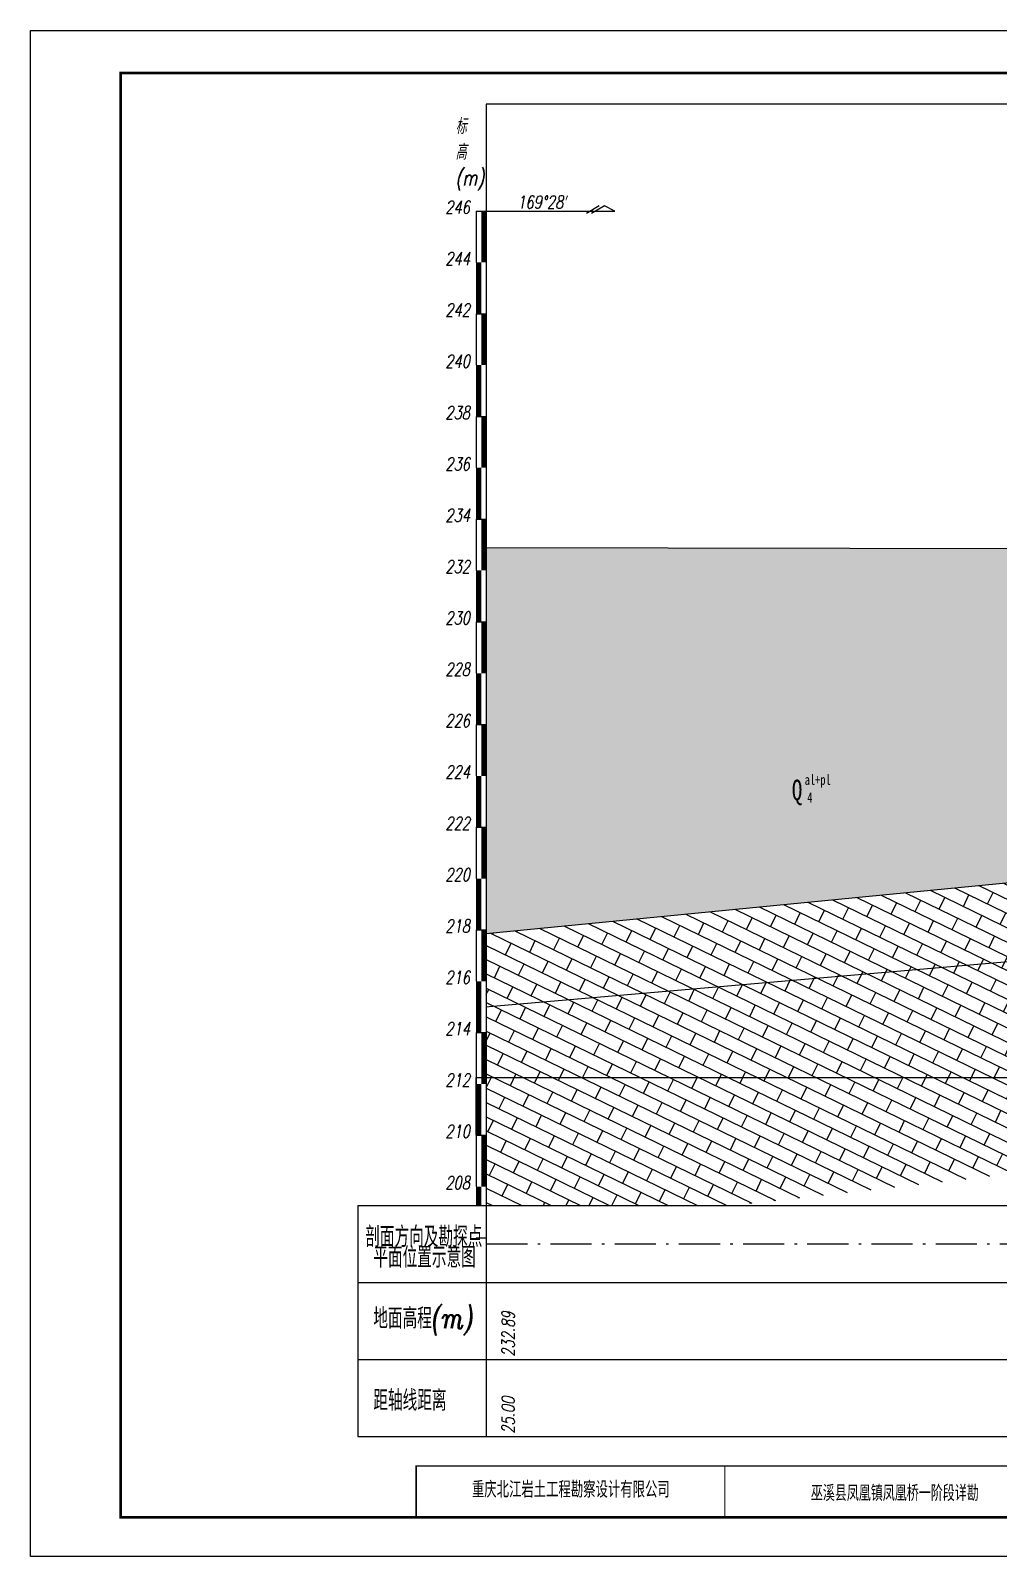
# Model space of a CAD drawing. Header units: millimetres. Extents: x -513 to 23624, y -721 to 12066.
# Drawn here: x -512.7 to -324.2, y -540.9 to -243.7 of the extents above; entities that cross this region are included whole.
import ezdxf
from ezdxf.enums import TextEntityAlignment as Align

# ---------------------------------------------------------------- set-up
doc = ezdxf.new("R2010")
doc.units = ezdxf.units.MM
doc.linetypes.add('ACAD_ISO10W100', pattern=[18, 12, -3, 0, -3])
doc.linetypes.add('公路风化界线', pattern=[12.5, 8, -2, 0.5, -2])
doc.layers.add('图框', color=7, linetype='Continuous')
doc.layers.add('地形线', color=7, linetype='Continuous')
doc.styles.add('FSMM', font='fsdb_e.shx', dxfattribs={"width": 0.75, "bigfont": 'fsdb.shx'})
doc.styles.add('xdb', font='italc1.shx', dxfattribs={"width": 0.75, "bigfont": 'fsdb.shx'})
doc.styles.add('宋体', font='italc1.shx', dxfattribs={"width": 0.75, "bigfont": 'fsdb.shx'})
doc.linetypes.add('x-bzh', pattern='A,0,-0.35,[138,ltypeshp.shx,S=0.3,R=0,X=-0.35,Y=0],-2.65', length=3)

msp = doc.modelspace()

# ---------------------------------------------------------------- hatches: boundary and pattern name
at = {"linetype": 'Continuous'}
h = msp.add_hatch(dxfattribs=at)
h.set_pattern_fill('LST', style=0, pattern_type=2)
h.set_pattern_definition([(0, (0, 0), (0, 10), [1, -9]), (45, (1, 0), (-10, 8e-16), [0.7071, -13.43503]), (135, (0, 0), (-8e-16, -10), [0.7071, -13.43503]), (90, (-0.5, 0.5), (-10, 6e-16), [0.5, -9.5]), (135, (3.75, 3.75), (-8e-16, -10), [1.06066, -13.08148]), (90, (1.5, 0.5), (-10, 6e-16), [0.5, -9.5]), (45, (-0.5, 1), (-10, 8e-16), [0.7071, -13.43503]), (0, (0, 1.5), (0, 10), [1, -9]), (135, (1.5, 1), (-8e-16, -10), [0.7071, -13.43503]), (45, (7.5, -0.5), (-10, 8e-16), [0.7071, -13.43503]), (90, (8, 0), (-10, 6e-16), [1, -9]), (135, (8, 1), (-8e-16, -10), [0.7071, -13.43503]), (0, (7, -0.5), (0, 10), [0.5, -9.5]), (0, (7, 1.5), (0, 10), [0.5, -9.5]), (135, (7, -0.5), (-8e-16, -10), [0.7071, -13.43503]), (90, (6.5, 0), (-10, 6e-16), [1, -9]), (45, (6.5, 1), (-10, 8e-16), [0.7071, -13.43503]), (0, (3.75, 3.75), (0, 10), [0.5, -9.5]), (45, (4.25, 3.75), (-10, 8e-16), [0.7071, -13.43503]), (90, (4.75, 4.25), (-10, 6e-16), [0.5, -9.5]), (135, (4.75, 4.75), (-8e-16, -10), [1.06066, -13.08148]), (0, (3.5, 5.5), (0, 10), [0.5, -9.5]), (90, (3, 4.5), (-10, 6e-16), [0.5, -9.5]), (45, (3, 5), (-10, 8e-16), [0.7071, -13.43503]), (0, (7.5, 5), (0, 10), [0.5, -9.5]), (45, (8, 5), (-10, 8e-16), [1.06066, -13.08148]), (90, (8.75, 5.75), (-10, 6e-16), [0.5, -9.5]), (135, (7.5, 5), (-8e-16, -10), [0.7071, -13.43503]), (90, (7, 5.5), (-10, 6e-16), [0.5, -9.5]), (45, (7, 6), (-10, 8e-16), [1.06066, -13.08148]), (0, (7.75, 6.75), (0, 10), [0.5, -9.5]), (135, (8.75, 6.25), (-8e-16, -10), [0.7071, -13.43503]), (0, (3.75, 7.5), (0, 10), [0.5, -9.5]), (135, (3.75, 7.5), (-8e-16, -10), [0.7071, -13.43503]), (90, (3.25, 8), (-10, 6e-16), [0.5, -9.5]), (45, (3.25, 8.5), (-10, 8e-16), [1.06066, -13.08148]), (0, (4, 9.25), (0, 10), [0.5, -9.5]), (135, (5, 8.75), (-8e-16, -10), [0.7071, -13.43503]), (90, (5, 8.25), (-10, 6e-16), [0.5, -9.5]), (45, (4.25, 7.5), (-10, 8e-16), [1.06066, -13.08148]), (90, (0, 1.2), (-2.5, 2.5), [0.1, -4.9]), (0, (0, 1.3), (2.5, 2.5), [0.1, -4.9]), (90, (0.1, 1.2), (-2.5, 2.5), [0.1, -4.9]), (0, (0, 1.2), (2.5, 2.5), [0.1, -4.9])])
h.paths.add_polyline_path([(-262.95545, -345.64416), (-265.3961, -345.64416), (-265.3961, -344.22401), (-280.60658, -344.55233), (-286.43539, -344.7726), (-286.43539, -402.2726), (-173.93539, -388.45754), (-173.93539, -342.24987), (-262.95545, -344.17133)])
h.paths.add_polyline_path([(-286.43539, -344.7726), (-298.93539, -344.7226), (-311.43539, -344.6226), (-311.43539, -408.6226), (-286.43539, -402.2726)])
h.paths.add_polyline_path([(-423.93539, -344.4226), (-423.93539, -419.57165), (-311.43539, -408.6226), (-311.43539, -344.6226)])
h.paths.add_polyline_path([(-285.93539, -400.2726), (-275.24015, -400.2726), (-275.24015, -403.2726), (-285.93539, -403.2726)], flags=9)
h.paths.add_polyline_path([(-243.0616, -375.05351), (-237.02827, -375.05351), (-237.02827, -378.42017), (-243.0616, -378.42017)], flags=24)
h.paths.add_polyline_path([(-242.5616, -378.55351), (-240.64493, -378.55351), (-240.64493, -381.55351), (-242.5616, -381.55351)], flags=24)
h.paths.add_polyline_path([(-246.0616, -375.55351), (-242.19493, -375.55351), (-242.19493, -381.99795), (-246.0616, -381.99795)], flags=24)
h.paths.add_polyline_path([(-310.93539, -406.6226), (-299.57349, -406.6226), (-299.57349, -409.6226), (-310.93539, -409.6226)], flags=9)
h.paths.add_polyline_path([(-362.45183, -388.12071), (-356.4185, -388.12071), (-356.4185, -391.48738), (-362.45183, -391.48738)], flags=24)
h.paths.add_polyline_path([(-361.95183, -391.62071), (-360.03516, -391.62071), (-360.03516, -394.62071), (-361.95183, -394.62071)], flags=24)
h.paths.add_polyline_path([(-365.45183, -388.62071), (-361.58516, -388.62071), (-361.58516, -395.06516), (-365.45183, -395.06516)], flags=24)
h = msp.add_hatch(dxfattribs=at)
h.set_pattern_fill('HY', angle=334.0085537, style=0, pattern_type=2)
h.set_pattern_definition([(334.00855, (0, 0), (1.095592, 2.247149), []), (64.00855, (0, 0), (-2.499846, 4.000097), [2.5, -2.5])])
h.paths.add_polyline_path([(-311.43539, -424.1226), (-311.43539, -408.6226), (-423.93539, -419.57165), (-423.93539, -433.8726)])
h.paths.add_polyline_path([(-423.93539, -433.8726), (-423.93539, -438.8726), (-423.93539, -472.52777), (-375.97082, -472.52777), (-347.94042, -469.38974), (-286.43539, -462.34319), (-286.43539, -412.7726), (-311.43539, -424.1226)])
h.paths.add_polyline_path([(-286.43539, -412.7726), (-286.43539, -402.2726), (-311.43539, -408.6226), (-311.43539, -424.1226)])
h.paths.add_polyline_path([(-286.43539, -402.2726), (-286.43539, -412.7726), (-173.93539, -399.65237), (-173.93539, -388.45754)])
h.paths.add_polyline_path([(-286.43539, -412.7726), (-286.43539, -462.34319), (-256.83717, -458.95217), (-173.93539, -449.86166), (-173.93539, -399.65237)])
h.paths.add_polyline_path([(-310.93539, -462.1226), (-298.23003, -462.1226), (-298.23003, -465.1226), (-310.93539, -465.1226)], flags=24)
h.paths.add_polyline_path([(-310.93539, -422.1226), (-298.39075, -422.1226), (-298.39075, -425.1226), (-310.93539, -425.1226)], flags=24)
h.paths.add_polyline_path([(-310.93539, -406.6226), (-298.39075, -406.6226), (-298.39075, -409.6226), (-310.93539, -409.6226)], flags=25)
h.paths.add_polyline_path([(-285.93539, -410.7726), (-273.39075, -410.7726), (-273.39075, -413.7726), (-285.93539, -413.7726)], flags=24)
h.paths.add_polyline_path([(-285.93539, -400.2726), (-273.39075, -400.2726), (-273.39075, -403.2726), (-285.93539, -403.2726)], flags=25)
h.paths.add_polyline_path([(-286.43539, -434.5226), (-279.75682, -434.5226), (-279.75682, -437.5226), (-286.43539, -437.5226)], flags=9)

# ---------------------------------------------------------------- linework, layer by layer
for p, q in [((-173.93539, -258.0136), (-423.93539, -258.0136)), ((-423.93539, -258.0136), (-423.93539, -489.7726)), ((-425.93539, -278.8726), (-425.93539, -288.8726)), ((-425.93539, -278.8726), (-423.93539, -278.8726)), ((-423.93539, -288.8726), (-423.93539, -298.8726)), ((-425.93539, -298.8726), (-425.93539, -308.8726)), ((-425.93539, -298.8726), (-423.93539, -298.8726)), ((-425.93539, -298.8726), (-423.93539, -298.8726)), ((-423.93539, -308.8726), (-423.93539, -318.8726)), ((-425.93539, -318.8726), (-425.93539, -328.8726)), ((-425.93539, -318.8726), (-423.93539, -318.8726)), ((-425.93539, -318.8726), (-423.93539, -318.8726)), ((-423.93539, -328.8726), (-423.93539, -338.8726)), ((-425.93539, -338.8726), (-425.93539, -348.8726)), ((-425.93539, -338.8726), (-423.93539, -338.8726)), ((-425.93539, -338.8726), (-423.93539, -338.8726)), ((-423.93539, -348.8726), (-423.93539, -358.8726)), ((-425.93539, -358.8726), (-425.93539, -368.8726)), ((-425.93539, -358.8726), (-423.93539, -358.8726)), ((-425.93539, -358.8726), (-423.93539, -358.8726)), ((-423.93539, -368.8726), (-423.93539, -378.8726)), ((-425.93539, -378.8726), (-425.93539, -388.8726)), ((-425.93539, -378.8726), (-423.93539, -378.8726)), ((-425.93539, -378.8726), (-423.93539, -378.8726)), ((-423.93539, -388.8726), (-423.93539, -398.8726)), ((-425.93539, -398.8726), (-425.93539, -408.8726)), ((-425.93539, -398.8726), (-423.93539, -398.8726)), ((-425.93539, -398.8726), (-423.93539, -398.8726)), ((-423.93539, -408.8726), (-423.93539, -418.8726)), ((-425.93539, -418.8726), (-425.93539, -428.8726)), ((-425.93539, -418.8726), (-423.93539, -418.8726)), ((-425.93539, -418.8726), (-423.93539, -418.8726)), ((-423.93539, -428.8726), (-423.93539, -438.8726)), ((-425.93539, -438.8726), (-425.93539, -448.8726)), ((-425.93539, -438.8726), (-423.93539, -438.8726)), ((-425.93539, -438.8726), (-423.93539, -438.8726)), ((-423.93539, -448.8726), (-423.93539, -458.8726)), ((-425.93539, -458.8726), (-425.93539, -468.8726)), ((-425.93539, -458.8726), (-423.93539, -458.8726)), ((-425.93539, -458.8726), (-423.93539, -458.8726)), ((-423.93539, -468.8726), (-423.93539, -478.8726)), ((-448.93539, -472.52777), (-173.93539, -472.52777)), ((-425.93539, -472.52777), (-423.93539, -472.52777)), ((-423.93539, -472.52777), (-423.93539, -487.52777)), ((-425.93539, -478.8726), (-423.93539, -478.8726)), ((-425.93539, -478.8726), (-423.93539, -478.8726)), ((-448.93539, -487.52777), (-173.93539, -487.52777)), ((-448.93539, -487.52777), (-448.93539, -517.52777)), ((-423.93539, -487.52777), (-423.93539, -517.52777)), ((-423.93539, -488.8726), (-423.93539, -489.7726)), ((-448.93539, -502.52777), (-173.93539, -502.52777)), ((-448.93539, -517.52777), (-173.93539, -517.52777))]:
    msp.add_line(p, q)
at = {"color": 7, "linetype": 'Continuous'}
for p, q in [((-425.93539, -278.8726), (-398.93539, -278.8726)), ((-401.93539, -277.8726), (-404.43539, -279.3726)), ((-400.93539, -277.8726), (-403.43539, -279.3726)), ((-398.93539, -278.8726), (-400.93539, -277.8726)), ((-425.93539, -458.8726), (-425.93539, -447.6226)), ((-425.93539, -447.6226), (-125.15437, -447.6226)), ((-423.93539, -480.52777), (-423.93539, -488.52777)), ((-423.93539, -480.52777), (-423.93539, -488.52777))]:
    msp.add_line(p, q, dxfattribs=at)
at = {"linetype": '公路风化界线'}
msp.add_line((-423.93539, -480.02777), (-173.93539, -480.02777), dxfattribs=at)
at = {"color": 7, "linetype": 'Continuous', "const_width": 0.5}
msp.add_lwpolyline([(-495.12419, -251.95359), (-108.61078, -251.95359), (-108.61078, -533.28336), (-495.12419, -533.28336)], close=True, dxfattribs=at)
for points in [[(-424.43539, -278.8726, 1, 1, 0), (-424.43539, -288.8726, 0, 0, 0)], [(-425.43539, -288.8726, 1, 1, 0), (-425.43539, -298.8726, 0, 0, 0)], [(-424.43539, -298.8726, 1, 1, 0), (-424.43539, -308.8726, 0, 0, 0)], [(-425.43539, -308.8726, 1, 1, 0), (-425.43539, -318.8726, 0, 0, 0)], [(-424.43539, -318.8726, 1, 1, 0), (-424.43539, -328.8726, 0, 0, 0)], [(-425.43539, -328.8726, 1, 1, 0), (-425.43539, -338.8726, 0, 0, 0)], [(-424.43539, -338.8726, 1, 1, 0), (-424.43539, -348.8726, 0, 0, 0)], [(-425.43539, -348.8726, 1, 1, 0), (-425.43539, -358.8726, 0, 0, 0)], [(-424.43539, -358.8726, 1, 1, 0), (-424.43539, -368.8726, 0, 0, 0)], [(-425.43539, -368.8726, 1, 1, 0), (-425.43539, -378.8726, 0, 0, 0)], [(-424.43539, -378.8726, 1, 1, 0), (-424.43539, -388.8726, 0, 0, 0)], [(-425.43539, -388.8726, 1, 1, 0), (-425.43539, -398.8726, 0, 0, 0)], [(-424.43539, -398.8726, 1, 1, 0), (-424.43539, -408.8726, 0, 0, 0)], [(-425.43539, -408.8726, 1, 1, 0), (-425.43539, -418.8726, 0, 0, 0)], [(-424.43539, -418.8726, 1, 1, 0), (-424.43539, -428.8726, 0, 0, 0)], [(-425.43539, -428.8726, 1, 1, 0), (-425.43539, -438.8726, 0, 0, 0)], [(-424.43539, -438.8726, 1, 1, 0), (-424.43539, -448.8726, 0, 0, 0)], [(-425.43539, -448.8726, 1, 1, 0), (-425.43539, -458.8726, 0, 0, 0)], [(-424.43539, -458.8726, 1, 1, 0), (-424.43539, -468.8726, 0, 0, 0)], [(-425.43539, -468.8726, 1, 1, 0), (-425.43539, -472.52777, 0, 0, 0)]]:
    msp.add_lwpolyline(points, format="xyseb")
at = {"color": 7, "linetype": 'x-bzh'}
msp.add_lwpolyline([(-423.93539, -419.57165), (-311.43539, -408.6226), (-286.43539, -402.2726), (-173.93539, -388.45754)], dxfattribs=at)
at = {"color": 7, "linetype": 'ACAD_ISO10W100', "const_width": 0.2, "flags": 128}
msp.add_lwpolyline([(-423.93539, -433.8726), (-311.43539, -424.1226), (-286.43539, -412.7726), (-173.93539, -399.65237)], dxfattribs=at)
at = {"linetype": 'Continuous'}
msp.add_lwpolyline([(-448.93539, -472.52777), (-448.93539, -487.52777)], dxfattribs=at)
at = {"layer": '图框', "color": 9}
msp.add_lwpolyline([(-92.19112, -540.91461), (-512.68364, -540.91461), (-512.68364, -243.7014), (-92.19112, -243.7014)], close=True, dxfattribs=at)
at = {"layer": '图框', "color": 7, "linetype": 'Continuous', "const_width": 0.3}
msp.add_lwpolyline([(-108.61078, -523.28336), (-437.61078, -523.28336), (-437.61078, -533.28336)], dxfattribs=at)
msp.add_lwpolyline([(-108.61078, -523.28336), (-437.61078, -523.28336), (-437.61078, -533.28336)], dxfattribs=at)
at = {"layer": '图框', "color": 7, "const_width": 0.2}
msp.add_lwpolyline([(-377.52267, -533.28336), (-377.52267, -523.28336)], dxfattribs=at)
at = {"layer": '地形线'}
msp.add_line((-423.93539, -344.4226), (-311.43539, -344.6226), dxfattribs=at)

# ---------------------------------------------------------------- texts
at = {"attachment_point": 1, "style": 'xdb'}
for s, insert, char_height, width in [('标', (-429.93539, -260.8726), 3, 6), ('高', (-429.93539, -265.8726), 3, 6), ('(m)', (-429.93539, -270.8726), 3, 18), ('246', (-431.93539, -276.8726), 2.5, 15), ('244', (-431.93539, -286.8726), 2.5, 15), ('242', (-431.93539, -296.8726), 2.5, 15), ('240', (-431.93539, -306.8726), 2.5, 15), ('238', (-431.93539, -316.8726), 2.5, 15), ('236', (-431.93539, -326.8726), 2.5, 15), ('234', (-431.93539, -336.8726), 2.5, 15), ('232', (-431.93539, -346.8726), 2.5, 15), ('230', (-431.93539, -356.8726), 2.5, 15), ('228', (-431.93539, -366.8726), 2.5, 15), ('226', (-431.93539, -376.8726), 2.5, 15), ('224', (-431.93539, -386.8726), 2.5, 15), ('222', (-431.93539, -396.8726), 2.5, 15), ('220', (-431.93539, -406.8726), 2.5, 15), ('218', (-431.93539, -416.8726), 2.5, 15), ('216', (-431.93539, -426.8726), 2.5, 15), ('214', (-431.93539, -436.8726), 2.5, 15), ('212', (-431.93539, -446.8726), 2.5, 15), ('210', (-431.93539, -456.8726), 2.5, 15), ('208', (-431.93539, -466.8726), 2.5, 15), ('剖面方向及勘探点', (-447.50948, -476.66403), 4, 35), ('平面位置示意图', (-445.93539, -480.6512), 4, 35), ('地面高程(m)', (-445.93539, -492.52777), 4, 35), ('距轴线距离', (-445.93539, -508.52777), 4, 35)]:
    msp.add_mtext(s, dxfattribs=dict(at, insert=insert, char_height=char_height, width=width))
at = {"color": 7, "linetype": 'Continuous', "attachment_point": 1}
for s, insert, char_height, width, style in [('169°28′', (-417.93539, -275.8726), 2.5, 35, 'xdb'), ('{\\fSimSun|b0|i0|c134|p2;al+pl}', (-361.95183, -388.62071), 2, 20, '宋体'), ('{\\fSimSun|b0|i0|c134|p2;Q}', (-364.45183, -389.62071), 4, 8, '宋体'), ('{\\fSimSun|b0|i0|c134|p2;4}', (-361.45183, -392.12071), 2, 4, '宋体')]:
    msp.add_mtext(s, dxfattribs=dict(at, insert=insert, char_height=char_height, width=width, style=style))
at = {"char_height": 2.5, "attachment_point": 1, "rotation": 89.9999985, "style": 'xdb'}
for s, insert, width in [('232.89', (-420.93539, -502.02777), 30), ('25.00', (-420.93539, -517.02777), 25)]:
    msp.add_mtext(s, dxfattribs=dict(at, insert=insert, width=width))
at = {"layer": '图框', "color": 7, "linetype": 'Continuous', "style": 'FSMM', "width": 0.8}
for s, height, p in [('重庆北江岩土工程勘察设计有限公司', 3.168, (-407.47692, -527.71167)), ('巫溪县凤凰镇凤凰桥一阶段详勘', 3.072, (-344.40476, -528.41176))]:
    msp.add_text(s, height=height, dxfattribs=at).set_placement(p, align=Align.MIDDLE)

doc.saveas('drawing.dxf')
